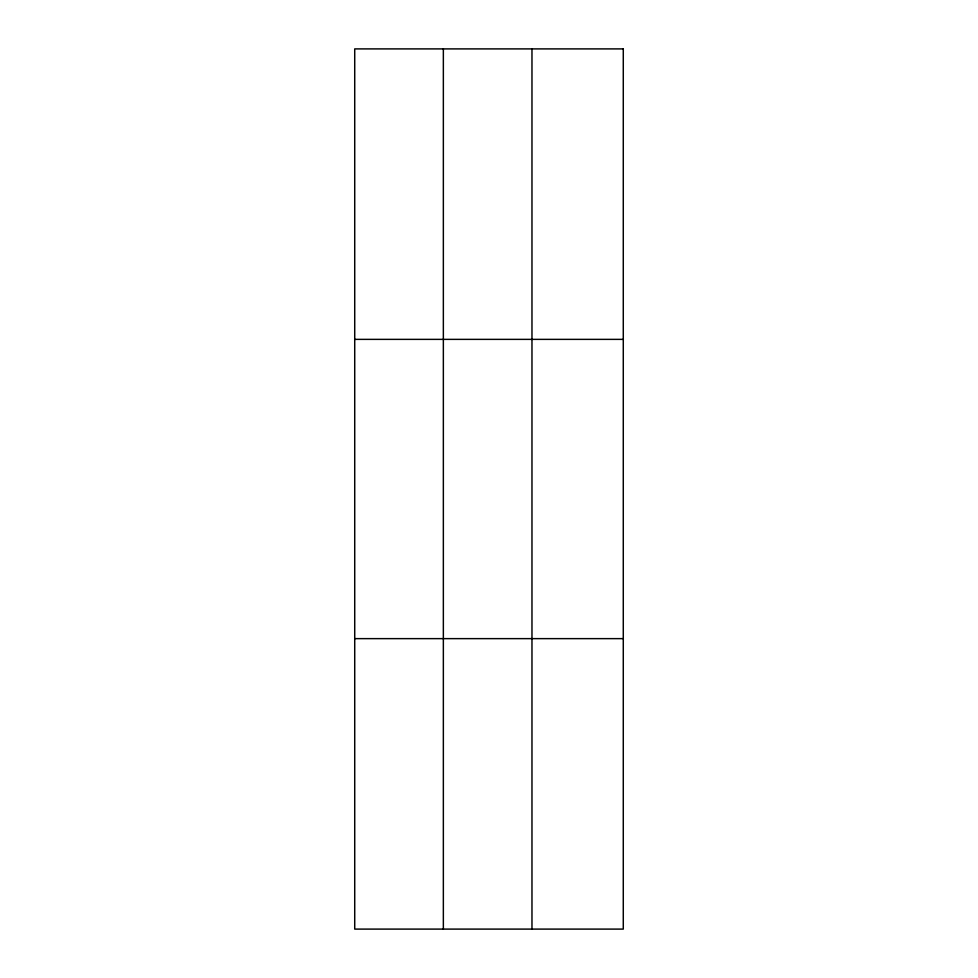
<?xml version="1.0" encoding="UTF-8"?>
<svg xmlns="http://www.w3.org/2000/svg" width="978" height="978" viewBox="0 0 978 978"><rect width="100%" height="100%" fill="white"/><g stroke="black" fill="none" stroke-linecap="round" stroke-linejoin="round"><path stroke-width="1.47" d="M443.352 929.1L443.352 48.9M531.971 929.1L531.971 48.9M354.721 339.366L623.279 339.366M354.721 638.634L623.279 638.634M623.279 48.9L623.279 929.1L354.721 929.1L354.721 48.9L623.279 48.9"/></g></svg>
